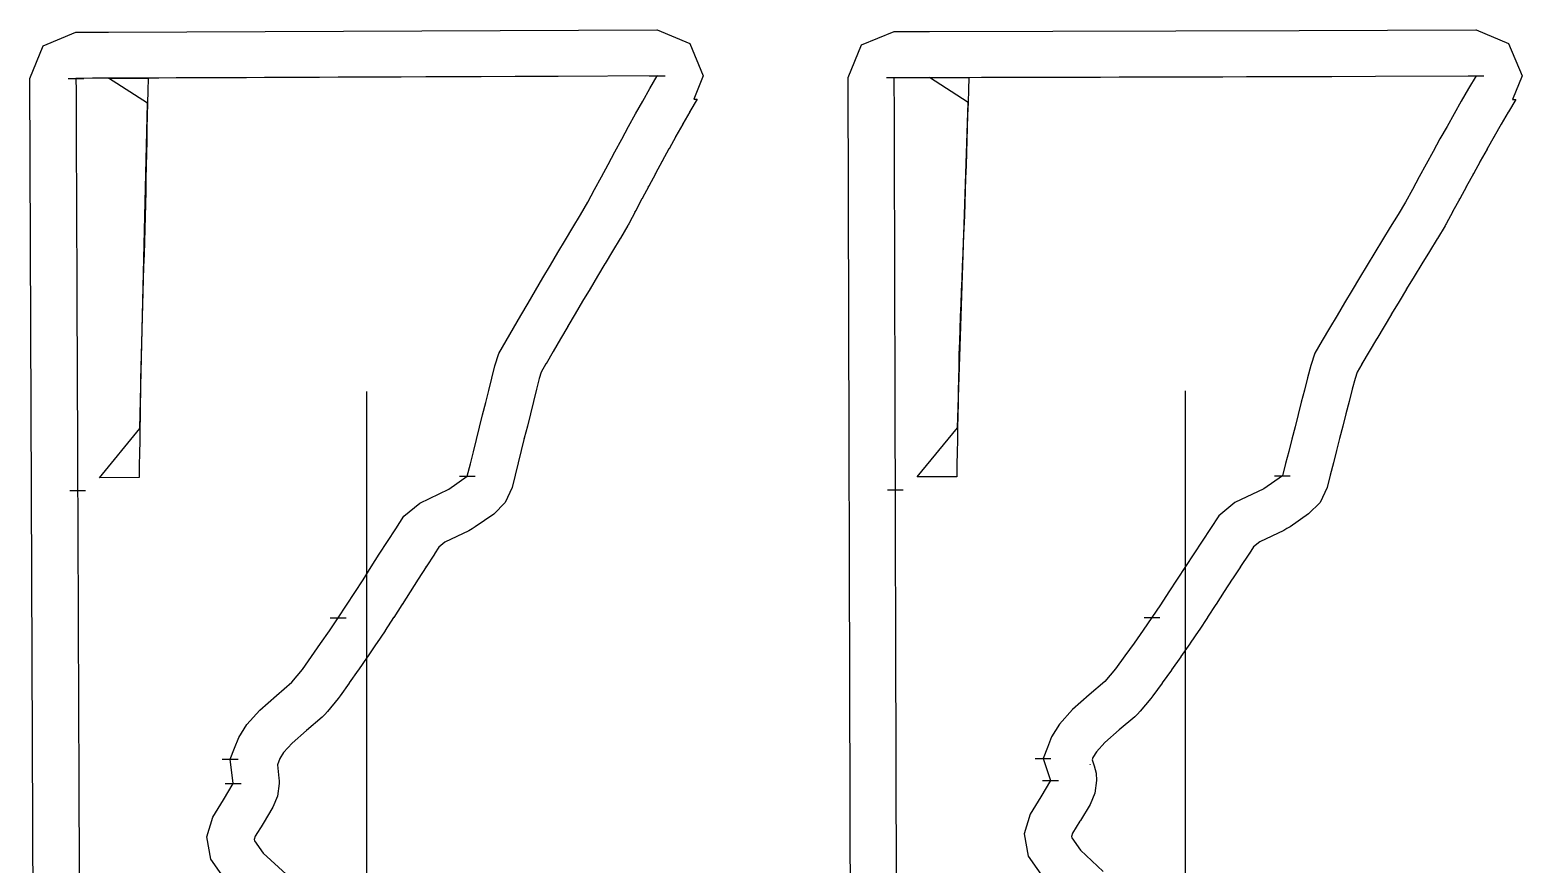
# Model space of a CAD drawing. Header units: millimetres. Extents: x -4 to 1831, y -123 to 4.
# Drawn here: x -3.5 to 109.8, y -59.8 to 3.5 of the extents above; entities that cross this region are included whole.
import ezdxf

# ---------------------------------------------------------------- set-up
doc = ezdxf.new("R2010")
doc.units = ezdxf.units.MM

msp = doc.modelspace()

# ---------------------------------------------------------------- linework, layer by layer
at = {"layer": 'A01_CUT'}
msp.add_lwpolyline([(-3.010054, -119.713647), (-3.49997, -0.195288), (-3.499971, -0.195209), (-3.499993, -0.188038), (-3.5, -0.180862), (-2.479582, 2.289304), (-0.014424, 3.319109), (-0.014347, 3.319108), (2.463811, 3.329266), (2.463812, 3.329267), (2.463889, 3.329267), (44.108202, 3.499971), (44.115373, 3.499993), (44.122549, 3.5), (46.597422, 2.474874), (47.622549, 0), (46.896542, -1.752736), (47.152678, -1.751662), (46.606678, -2.696165), (46.611055, -2.688403), (46.604668, -2.699641), (46.598199, -2.710833), (46.596612, -2.713819), (46.074489, -3.632615), (46.076817, -3.628385), (46.071582, -3.637731), (46.066289, -3.647044), (46.065533, -3.648529), (45.547432, -4.573381), (45.548694, -4.571035), (45.544385, -4.57882), (45.540037, -4.586582), (45.539654, -4.587367), (45.025017, -5.517091), (45.025741, -5.515718), (45.022134, -5.5223), (45.018499, -5.528867), (45.018289, -5.529316), (44.506759, -6.462856), (44.507191, -6.462019), (44.504134, -6.467646), (44.501058, -6.473261), (44.500937, -6.473532), (43.992235, -7.410024), (43.992517, -7.409467), (43.989852, -7.414411), (43.987171, -7.419347), (43.987094, -7.419528), (43.481094, -8.358217), (43.481287, -8.357827), (43.478925, -8.36224), (43.47655, -8.366646), (43.476498, -8.366773), (42.973115, -9.307036), (42.973265, -9.306729), (42.971086, -9.310826), (42.968896, -9.314917), (42.968856, -9.315018), (42.468088, -10.256387), (42.468207, -10.25614), (42.466184, -10.259965), (42.464152, -10.263786), (42.464121, -10.263867), (41.962119, -11.213211), (41.925342, -11.28206), (41.886903, -11.349264), (41.886492, -11.348859), (41.325502, -12.304586), (41.315493, -12.322447), (41.30523, -12.339686), (41.304847, -12.339313), (40.731981, -13.289961), (40.732048, -13.289839), (40.73043, -13.292534), (40.728808, -13.295227), (40.72879, -13.295267), (40.161492, -14.240511), (40.161564, -14.24038), (40.159907, -14.243153), (40.158244, -14.245923), (40.158226, -14.245966), (39.59334, -15.191142), (39.593415, -15.191004), (39.591731, -15.193834), (39.590041, -15.196661), (39.590022, -15.196706), (39.027545, -16.141885), (39.027623, -16.141742), (39.025915, -16.144624), (39.024202, -16.147502), (39.024182, -16.147549), (38.464209, -17.092633), (38.464295, -17.092474), (38.462526, -17.095474), (38.460751, -17.098469), (38.460729, -17.098521), (37.903387, -18.043446), (37.903479, -18.043276), (37.901669, -18.046359), (37.899853, -18.049438), (37.899829, -18.049493), (37.345108, -18.99438), (37.345204, -18.994203), (37.343368, -18.997344), (37.341526, -19.000482), (37.341501, -19.00054), (36.789451, -19.945372), (36.789553, -19.945181), (36.787673, -19.948416), (36.785785, -19.951646), (36.785759, -19.951708), (36.236437, -20.896501), (36.236541, -20.896306), (36.234646, -20.899582), (36.232743, -20.902854), (36.232716, -20.902918), (35.686106, -21.847745), (35.686213, -21.847542), (35.684295, -21.850875), (35.68237, -21.854203), (35.682342, -21.854269), (35.321604, -22.480983), (35.171936, -22.949777), (34.96627, -23.771757), (34.966223, -23.771944), (34.966223, -23.771944), (34.733488, -24.70233), (34.733467, -24.702412), (34.500709, -25.632984), (34.5007, -25.63302), (34.267922, -26.563715), (34.267931, -26.563748), (34.267918, -26.563732), (34.035115, -27.494502), (34.035194, -27.494809), (34.035074, -27.494666), (33.802213, -28.425483), (33.802271, -28.425704), (33.802184, -28.425599), (33.569278, -29.356459), (33.569393, -29.356943), (33.569211, -29.356725), (33.336216, -30.287632), (33.336346, -30.288196), (33.336137, -30.287946), (33.103038, -31.218904), (32.584993, -32.362057), (31.711635, -33.238804), (31.711351, -33.238633), (30.310006, -34.216945), (30.072718, -34.369391), (29.82297, -34.502415), (29.822002, -34.501985), (28.011267, -35.371802), (27.55024, -35.753539), (27.223877, -36.260003), (27.216843, -36.271527), (27.209647, -36.282628), (27.209354, -36.282352), (26.585671, -37.23421), (26.59029, -37.22703), (26.584221, -37.236424), (26.578092, -37.245778), (26.576358, -37.248592), (25.97506, -38.179207), (25.978644, -38.173544), (25.972992, -38.182408), (25.967286, -38.191238), (25.966018, -38.193345), (25.365773, -39.134687), (25.365804, -39.134633), (25.364584, -39.136552), (25.363361, -39.138469), (25.363354, -39.138487), (24.751747, -40.100403), (24.746684, -40.109041), (24.741473, -40.117245), (24.741162, -40.116948), (24.11872, -41.083877), (24.113815, -41.092139), (24.108769, -41.099988), (24.10847, -41.099705), (23.477897, -42.067767), (23.469502, -42.081211), (23.460932, -42.094241), (23.460654, -42.09398), (22.816676, -43.063505), (22.806724, -43.078964), (22.796585, -43.094027), (22.796331, -43.093791), (22.136431, -44.065162), (22.127308, -44.079028), (22.118021, -44.092542), (22.117788, -44.092327), (21.442936, -45.065864), (21.436945, -45.074941), (21.430834, -45.083721), (21.430616, -45.083521), (20.745193, -46.059429), (20.743703, -46.061992), (20.742125, -46.064292), (20.74191, -46.064095), (20.052414, -47.042408), (19.978353, -47.143844), (19.900689, -47.242257), (19.900609, -47.242189), (19.107114, -48.212211), (18.903514, -48.440025), (18.68095, -48.649212), (18.680899, -48.649176), (17.513975, -49.653279), (16.42343, -50.613513), (15.764165, -51.340861), (15.485367, -51.786356), (15.289094, -52.272612), (15.288855, -52.273245), (15.409088, -53.27799), (15.427663, -53.484146), (15.433882, -53.693851), (15.303958, -54.641946), (14.937833, -55.491071), (14.937442, -55.490689), (14.202539, -56.719138), (14.188808, -56.742739), (14.174751, -56.765706), (14.174397, -56.765365), (13.604247, -57.685807), (13.530006, -57.932413), (13.549038, -58.038415), (14.208495, -58.9722), (15.948061, -60.57015)], dxfattribs=at)
for points in [[(46.594778, -2.717269), (46.591992, -2.72251), (46.585586, -2.73357), (46.594778, -2.717269)], [(46.606678, -2.696165), (46.604668, -2.699641), (46.596612, -2.713819), (46.594778, -2.717269), (46.606678, -2.696165)], [(46.063082, -3.653339), (46.061279, -3.656877), (46.056077, -3.666065), (46.063082, -3.653339)], [(46.074489, -3.632615), (46.071582, -3.637731), (46.065533, -3.648529), (46.063082, -3.653339), (46.074489, -3.632615)], [(45.016068, -5.534081), (45.015172, -5.536002), (45.011661, -5.542447), (45.016068, -5.534081)], [(45.025017, -5.517091), (45.022134, -5.5223), (45.018289, -5.529316), (45.016068, -5.534081), (45.025017, -5.517091)], [(45.537217, -4.592366), (45.535985, -4.594891), (45.531747, -4.602531), (45.537217, -4.592366)], [(45.547432, -4.573381), (45.544385, -4.57882), (45.539654, -4.587367), (45.537217, -4.592366), (45.547432, -4.573381)], [(44.498977, -6.477936), (44.498298, -6.479463), (44.495355, -6.484955), (44.498977, -6.477936)], [(44.506759, -6.462856), (44.504134, -6.467646), (44.500937, -6.473532), (44.498977, -6.477936), (44.506759, -6.462856)], [(43.985359, -7.423603), (43.984814, -7.424885), (43.982274, -7.429697), (43.985359, -7.423603)], [(43.992235, -7.410024), (43.989852, -7.414411), (43.987094, -7.419528), (43.985359, -7.423603), (43.992235, -7.410024)], [(43.474956, -8.370559), (43.474505, -8.371668), (43.472276, -8.375948), (43.474956, -8.370559)], [(43.481094, -8.358217), (43.478925, -8.36224), (43.476498, -8.366773), (43.474956, -8.370559), (43.481094, -8.358217)], [(42.967439, -9.318622), (42.967041, -9.319635), (42.965001, -9.323597), (42.967439, -9.318622)], [(42.973115, -9.307036), (42.971086, -9.310826), (42.968856, -9.315018), (42.967439, -9.318622), (42.973115, -9.307036)], [(42.462813, -10.267311), (42.462459, -10.268244), (42.460581, -10.271934), (42.462813, -10.267311)], [(42.468088, -10.256387), (42.466184, -10.259965), (42.464121, -10.263867), (42.462813, -10.267311), (42.468088, -10.256387)], [(40.727724, -13.297719), (40.727445, -13.298363), (40.725936, -13.300978), (40.727724, -13.297719)], [(40.731981, -13.289961), (40.73043, -13.292534), (40.72879, -13.295267), (40.727724, -13.297719), (40.731981, -13.289961)], [(40.157133, -14.248479), (40.156844, -14.249143), (40.155297, -14.251834), (40.157133, -14.248479)], [(40.161492, -14.240511), (40.159907, -14.243153), (40.158226, -14.245966), (40.157133, -14.248479), (40.161492, -14.240511)], [(39.588911, -15.199266), (39.588617, -15.199944), (39.587044, -15.20269), (39.588911, -15.199266)], [(39.59334, -15.191142), (39.591731, -15.193834), (39.590022, -15.196706), (39.588911, -15.199266), (39.59334, -15.191142)], [(39.023056, -16.150152), (39.022757, -16.150843), (39.021162, -16.15364), (39.023056, -16.150152)], [(39.027545, -16.141885), (39.025915, -16.144624), (39.024182, -16.147549), (39.023056, -16.150152), (39.027545, -16.141885)], [(37.898634, -18.052248), (37.898311, -18.052992), (37.896615, -18.055986), (37.898634, -18.052248)], [(37.903387, -18.043446), (37.901669, -18.046359), (37.899829, -18.049493), (37.898634, -18.052248), (37.903387, -18.043446)], [(38.45956, -17.101212), (38.459247, -17.101934), (38.457591, -17.104846), (38.45956, -17.101212)], [(38.464209, -17.092633), (38.462526, -17.095474), (38.460729, -17.098521), (38.45956, -17.101212), (38.464209, -17.092633)], [(37.340289, -19.003343), (37.339961, -19.004102), (37.338241, -19.007153), (37.340289, -19.003343)], [(37.345108, -18.99438), (37.343368, -18.997344), (37.341501, -19.00054), (37.340289, -19.003343), (37.345108, -18.99438)], [(36.784517, -19.954582), (36.784178, -19.955366), (36.782414, -19.958506), (36.784517, -19.954582)], [(36.789451, -19.945372), (36.787673, -19.948416), (36.785759, -19.951708), (36.784517, -19.954582), (36.789451, -19.945372)], [(36.231466, -20.905829), (36.231124, -20.906624), (36.229347, -20.909804), (36.231466, -20.905829)], [(36.236437, -20.896501), (36.234646, -20.899582), (36.232716, -20.902918), (36.231466, -20.905829), (36.236437, -20.896501)], [(35.681077, -21.857226), (35.680731, -21.858036), (35.678932, -21.86127), (35.681077, -21.857226)], [(35.686106, -21.847745), (35.684295, -21.850875), (35.682342, -21.854269), (35.681077, -21.857226), (35.686106, -21.847745)], [(34.96627, -23.771757), (34.966223, -23.771944), (34.966598, -23.773432), (34.966833, -23.772917), (34.96627, -23.771757)], [(34.733488, -24.70233), (34.733467, -24.702412), (34.733855, -24.703846), (34.734104, -24.703279), (34.733488, -24.70233)], [(34.500709, -25.632984), (34.5007, -25.63302), (34.501094, -25.634431), (34.501348, -25.633841), (34.500709, -25.632984)], [(34.267931, -26.563748), (34.268318, -26.565117), (34.268574, -26.564518), (34.267931, -26.563748)], [(34.035194, -27.494809), (34.035493, -27.495978), (34.035731, -27.495452), (34.035194, -27.494809)], [(33.569393, -29.356943), (33.569643, -29.357986), (33.569868, -29.357511), (33.569393, -29.356943)], [(33.802271, -28.425704), (33.802597, -28.426935), (33.802841, -28.426385), (33.802271, -28.425704)], [(33.336346, -30.288196), (33.336575, -30.289183), (33.336794, -30.288732), (33.336346, -30.288196)], [(26.575001, -37.250796), (26.572143, -37.255437), (26.566051, -37.264709), (26.575001, -37.250796)], [(26.585671, -37.23421), (26.584221, -37.236424), (26.576358, -37.248592), (26.575001, -37.250796), (26.585671, -37.23421)], [(25.964159, -38.196431), (25.961774, -38.200394), (25.956116, -38.209142), (25.964159, -38.196431)], [(25.97506, -38.179207), (25.972992, -38.182408), (25.966018, -38.193345), (25.964159, -38.196431), (25.97506, -38.179207)], [(25.362557, -39.140297), (25.362359, -39.140747), (25.361233, -39.142607), (25.362557, -39.140297)], [(25.365773, -39.134687), (25.364584, -39.136552), (25.363354, -39.138487), (25.362557, -39.140297), (25.365773, -39.134687)]]:
    msp.add_lwpolyline(points, close=True, dxfattribs=at)
at = {"layer": 'A01_GRAIN'}
msp.add_lwpolyline([(22.061274, -23.93986), (22.061274, -95.75944)], dxfattribs=at)
at = {"layer": 'A01_NOTCH'}
for points in [[(43.522549, 0), (44.722549, 0)], [(-0.6, -0.180862), (0.6, -0.180862)], [(29.107848, -30.368794), (30.307848, -30.368794)], [(-0.471773, -31.462611), (0.728227, -31.462611)], [(19.301213, -41.126994), (20.501213, -41.126994)], [(11.11197, -51.839409), (12.31197, -51.839409)], [(11.333882, -53.693851), (12.533882, -53.693851)]]:
    msp.add_lwpolyline(points, dxfattribs=at)
at = {"layer": 'A01_STITCH'}
msp.add_lwpolyline([(11.56532, -61.296746), (10.24154, -59.422286), (9.936978, -57.725998), (10.385847, -56.235009), (11.198979, -54.9223), (11.933882, -53.693851), (11.71197, -51.839409), (12.028356, -51.000123), (12.355072, -50.190702), (12.962152, -49.220639), (13.962541, -48.116939), (15.215999, -47.01326), (16.398046, -45.996144), (17.191542, -45.026122), (17.881038, -44.047809), (18.56646, -43.071901), (19.241313, -42.098364), (19.901213, -41.126994), (20.545192, -40.157469), (21.175765, -39.189407), (21.798207, -38.222478), (22.412264, -37.256709), (23.027546, -36.291783), (23.650551, -35.327575), (24.281814, -34.364149), (24.901283, -33.402831), (26.109313, -32.402562), (28.306503, -31.347106), (29.707848, -30.368794), (29.940948, -29.437836), (30.173943, -28.506929), (30.406849, -27.576068), (30.639711, -26.645251), (30.872513, -25.714481), (31.1053, -24.78375), (31.338088, -23.85306), (31.570891, -22.922405), (31.803738, -21.991789), (32.10134, -21.059633), (32.652829, -20.101524), (33.207, -19.143628), (33.76381, -18.185955), (34.323228, -17.228512), (34.885181, -16.271306), (35.449623, -15.314342), (36.016495, -14.357614), (36.585708, -13.401116), (37.157231, -12.444835), (37.731035, -11.48875), (38.307074, -10.532836), (38.868065, -9.57711), (39.374153, -8.620039), (39.883266, -7.662982), (40.395658, -6.705892), (40.911625, -5.748713), (41.431645, -4.791385), (41.956328, -3.833842), (42.486524, -2.87601), (43.023304, -1.917813), (43.56807, -0.959171), (44.122549, 0), (36.600729, -0.030833), (33.34308, -0.044186), (30.763278, -0.054761), (28.555124, -0.063812), (26.551679, -0.072025), (24.69057, -0.079653), (22.968517, -0.086712), (21.384447, -0.093206), (19.91072, -0.099246), (18.498623, -0.105035), (17.104199, -0.110751), (15.708002, -0.116474), (14.314069, -0.122188), (12.935828, -0.127837), (11.582009, -0.133387), (10.250229, -0.138846), (8.930474, -0.144256), (7.614236, -0.149651), (6.301857, -0.15503), (5.002472, -0.160357), (3.726988, -0.165585), (2.478236, -0.170704), (1.244237, -0.175762), (0, -0.180862), (0.003922, -1.137744), (0.007843, -2.094137), (0.011761, -3.050118), (0.015679, -4.00576), (0.019595, -4.961137), (0.02351, -5.916317), (0.027425, -6.871365), (0.031339, -7.826338), (0.035254, -8.781292), (0.039168, -9.736273), (0.043077, -10.689684), (0.046985, -11.643221), (0.050895, -12.596937), (0.054805, -13.55086), (0.058716, -14.505008), (0.062628, -15.459397), (0.066541, -16.41403), (0.070455, -17.368917), (0.074371, -18.324051), (0.078287, -19.279425), (0.082204, -20.235034), (0.086122, -21.190867), (0.089938, -22.121787), (0.093749, -23.051432), (0.097559, -23.981117), (0.10137, -24.910838), (0.105182, -25.840599), (0.108993, -26.770399), (0.112804, -27.700246), (0.116616, -28.630136), (0.120428, -29.560073), (0.12424, -30.490059), (0.128227, -31.462611), (0.132516, -32.509044), (0.136596, -33.504343), (0.140526, -34.463106), (0.144465, -35.423928), (0.148406, -36.385567), (0.152351, -37.347954), (0.1563, -38.31119), (0.160253, -39.275552), (0.16421, -40.241012), (0.168173, -41.207881), (0.172144, -42.17653), (0.176123, -43.147284), (0.180112, -44.120367), (0.184111, -45.095837), (0.188073, -46.06259), (0.192223, -47.074844), (0.196726, -48.173367), (0.201233, -49.272948), (0.205199, -50.240505), (0.208511, -51.048574), (0.211946, -51.886548), (0.219551, -53.741869), (0.224575, -54.967285), (0.229942, -56.276639), (0.236046, -57.765763), (0.243004, -59.463271), (0.25071, -61.343126)], dxfattribs=at)
for points in [[(2.478236, -0.170704), (5.478217, -0.158407), (5.455079, -1.1154), (5.432863, -2.071899)], [(5.432863, -2.071899), (5.41142, -3.027984), (5.390631, -3.983728), (5.370393, -4.939203), (5.350601, -5.89448), (5.331151, -6.849625), (5.311984, -7.804693), (5.29301, -8.75974), (5.274171, -9.714814), (5.248843, -10.668345), (5.221474, -11.62201), (5.194002, -12.575855), (5.166397, -13.529907), (5.138658, -14.484185), (5.110801, -15.438704), (5.082826, -16.393468), (5.054748, -17.348486), (5.026581, -18.303751), (4.998296, -19.259258), (4.969878, -20.214999), (4.941297, -21.170965), (4.92361, -22.101973), (4.908884, -23.031695), (4.894307, -23.961455), (4.879864, -24.89125), (4.865541, -25.821086), (4.851352, -26.75096)], [(4.851352, -26.75096), (4.837282, -27.68088), (4.823332, -28.610843), (4.809501, -29.540852), (4.795775, -30.47091), (1.795794, -30.483208)]]:
    msp.add_lwpolyline(points, close=True, dxfattribs=at)
at = {"layer": 'A02_CUT'}
msp.add_lwpolyline([(58.947335, -119.439678), (58.622562, -0.129793), (58.622562, -0.129741), (58.622552, -0.124978), (58.622549, -0.120214), (59.644548, 2.351535), (62.11297, 3.379773), (62.113021, 3.379773), (64.782592, 3.38704), (64.782593, 3.38704), (64.782644, 3.38704), (92.849089, 3.46344), (92.849089, 3.46344), (106.275251, 3.499987), (106.280014, 3.499997), (106.284778, 3.5), (108.759652, 2.474874), (109.784778, 0), (109.047229, -1.780601), (109.29841, -1.779895), (108.742514, -2.72111), (108.748322, -2.711061), (108.74138, -2.723031), (108.734343, -2.734946), (108.732078, -2.739068), (108.202455, -3.652214), (108.205473, -3.646862), (108.199815, -3.656767), (108.194091, -3.666634), (108.193071, -3.66857), (107.666981, -4.589402), (107.66859, -4.586484), (107.663952, -4.594704), (107.65927, -4.602899), (107.65877, -4.603889), (107.135795, -5.530839), (107.136683, -5.529193), (107.132846, -5.536067), (107.128977, -5.542924), (107.128716, -5.543465), (106.608486, -6.475322), (106.608999, -6.474351), (106.605779, -6.48017), (106.602537, -6.485978), (106.602392, -6.486293), (106.084661, -7.42201), (106.084976, -7.421403), (106.082223, -7.426416), (106.079455, -7.43142), (106.079368, -7.431616), (105.564006, -8.370282), (105.564213, -8.369874), (105.561806, -8.374289), (105.559385, -8.378698), (105.559329, -8.37883), (105.046296, -9.319654), (105.046444, -9.319357), (105.04428, -9.323351), (105.042105, -9.327339), (105.042066, -9.327436), (104.531386, -10.269754), (104.531502, -10.269518), (104.529502, -10.273231), (104.527492, -10.276939), (104.527462, -10.277016), (104.015494, -11.227169), (103.976754, -11.298188), (103.936254, -11.36752), (103.935866, -11.367141), (103.362433, -12.323254), (103.35204, -12.341322), (103.341397, -12.358805), (103.341037, -12.358457), (102.755812, -13.308694), (102.755922, -13.308502), (102.754046, -13.311562), (102.752163, -13.314619), (102.752134, -13.31468), (102.173447, -14.258633), (102.173562, -14.258431), (102.171655, -14.261557), (102.169741, -14.264679), (102.169711, -14.264743), (101.593928, -15.208383), (101.594051, -15.208166), (101.592096, -15.211386), (101.590134, -15.214602), (101.590101, -15.214671), (101.017361, -16.157885), (101.017494, -16.157649), (101.01548, -16.160983), (101.013458, -16.164312), (101.013423, -16.164388), (100.443849, -17.107112), (100.443994, -17.106853), (100.441917, -17.110309), (100.439832, -17.113759), (100.439793, -17.113842), (99.873478, -18.056069), (99.873635, -18.055789), (99.871502, -18.059357), (99.86936, -18.06292), (99.869318, -18.06301), (99.30631, -19.004794), (99.306475, -19.004497), (99.304299, -19.008158), (99.302113, -19.011814), (99.302069, -19.011909), (98.742369, -19.953355), (98.742538, -19.95305), (98.740339, -19.95677), (98.738131, -19.960484), (98.738085, -19.960582), (98.181627, -20.901858), (98.181794, -20.901555), (98.179601, -20.905285), (98.1774, -20.909009), (98.177355, -20.909106), (97.624003, -21.850433), (97.624158, -21.850148), (97.622008, -21.853827), (97.619848, -21.8575), (97.619807, -21.857592), (97.254385, -22.482703), (97.100994, -22.952241), (96.889318, -23.774343), (96.889282, -23.77448), (96.649826, -24.704628), (96.64981, -24.704691), (96.410328, -25.63501), (96.410995, -25.635809), (96.410734, -25.6364), (96.410327, -25.635012), (96.170819, -26.565435), (96.170857, -26.565569), (96.170801, -26.565503), (95.931262, -27.495969), (95.931332, -27.496231), (95.931227, -27.496106), (95.691637, -28.426614), (95.691735, -28.426999), (95.691584, -28.426819), (95.451922, -29.357373), (95.452044, -29.357876), (95.451851, -29.357646), (95.212097, -30.288246), (95.21224, -30.288856), (95.21201, -30.288583), (94.972145, -31.219234), (94.44998, -32.35339), (93.577091, -33.222397), (93.576796, -33.222221), (92.168203, -34.198598), (91.931798, -34.349451), (91.683112, -34.48106), (91.682133, -34.480628), (89.862969, -35.349052), (89.390257, -35.737766), (89.052944, -36.252338), (89.046175, -36.26323), (89.039255, -36.273731), (89.03898, -36.273473), (88.405026, -37.225471), (88.41119, -37.216066), (88.404619, -37.226082), (88.397979, -37.236052), (88.395458, -37.240044), (87.786709, -38.167896), (87.791296, -38.160776), (87.785247, -38.170125), (87.779138, -38.179436), (87.777419, -38.182223), (87.170263, -39.120612), (87.170313, -39.120528), (87.168911, -39.122702), (87.167507, -39.124873), (87.167494, -39.1249), (86.547997, -40.085471), (86.542747, -40.094245), (86.537353, -40.102609), (86.537057, -40.102329), (85.906116, -41.068419), (85.900696, -41.077315), (85.895136, -41.085821), (85.894854, -41.085555), (85.255065, -42.052769), (85.245784, -42.0673), (85.236323, -42.081434), (85.236063, -42.081192), (84.581626, -43.049854), (84.570462, -43.066789), (84.5591, -43.083342), (84.558866, -43.083126), (83.886785, -44.053617), (83.876298, -44.069127), (83.865637, -44.084302), (83.865427, -44.08411), (83.176436, -45.056748), (83.169068, -45.067516), (83.161577, -45.078009), (83.161383, -45.077833), (82.45982, -46.052837), (82.45714, -46.056938), (82.454379, -46.060808), (82.45419, -46.060638), (81.74681, -47.038049), (81.672949, -47.136624), (81.595658, -47.232284), (81.595594, -47.23223), (80.784715, -48.201202), (80.586369, -48.418896), (80.370522, -48.619177), (80.370464, -48.619137), (79.198423, -49.617732), (78.116163, -50.568032), (77.471842, -51.282345), (77.202285, -51.719755), (77.139259, -51.878507), (77.298834, -52.351843), (77.435231, -52.895606), (77.482237, -53.469959), (77.351648, -54.420421), (76.983711, -55.271303), (76.983324, -55.270924), (76.246734, -56.498361), (76.232962, -56.521949), (76.218865, -56.544907), (76.218515, -56.544569), (75.647095, -57.464221), (75.572519, -57.710709), (75.591407, -57.816742), (76.249577, -58.751436), (77.986951, -60.35178)], dxfattribs=at)
for points in [[(108.730989, -2.741051), (108.72755, -2.747311), (108.72056, -2.759095), (108.730989, -2.741051)], [(108.742514, -2.72111), (108.74138, -2.723031), (108.732078, -2.739068), (108.730989, -2.741051), (108.742514, -2.72111)], [(108.190778, -3.672919), (108.188635, -3.676987), (108.182989, -3.686733), (108.190778, -3.672919)], [(108.202455, -3.652214), (108.199815, -3.656767), (108.193071, -3.66857), (108.190778, -3.672919), (108.202455, -3.652214)], [(107.126409, -5.548238), (107.125404, -5.550319), (107.12165, -5.55706), (107.126409, -5.548238)], [(107.135795, -5.530839), (107.132846, -5.536067), (107.128716, -5.543465), (107.126409, -5.548238), (107.135795, -5.530839)], [(107.656297, -4.608784), (107.65487, -4.611608), (107.650288, -4.619686), (107.656297, -4.608784)], [(107.666981, -4.589402), (107.663952, -4.594704), (107.65877, -4.603889), (107.656297, -4.608784), (107.666981, -4.589402)], [(106.600345, -6.490726), (106.5996, -6.492341), (106.596484, -6.498033), (106.600345, -6.490726)], [(106.608486, -6.475322), (106.605779, -6.48017), (106.602392, -6.486293), (106.600345, -6.490726), (106.608486, -6.475322)], [(106.077577, -7.435682), (106.076999, -7.436996), (106.074364, -7.441884), (106.077577, -7.435682)], [(106.084661, -7.42201), (106.082223, -7.426416), (106.079368, -7.431616), (106.077577, -7.435682), (106.084661, -7.42201)], [(105.557753, -8.382577), (105.557283, -8.383692), (105.555003, -8.387983), (105.557753, -8.382577)], [(105.564006, -8.370282), (105.561806, -8.374289), (105.559329, -8.37883), (105.557753, -8.382577), (105.564006, -8.370282)], [(105.040653, -9.330938), (105.040254, -9.331924), (105.038225, -9.335793), (105.040653, -9.330938)], [(105.046296, -9.319654), (105.04428, -9.323351), (105.042066, -9.327436), (105.040653, -9.330938), (105.046296, -9.319654)], [(104.526164, -10.280349), (104.525811, -10.281254), (104.52395, -10.28484), (104.526164, -10.280349)], [(104.531386, -10.269754), (104.529502, -10.273231), (104.527462, -10.277016), (104.526164, -10.280349), (104.531386, -10.269754)], [(102.750876, -13.31734), (102.750524, -13.318085), (102.748747, -13.32107), (102.750876, -13.31734)], [(102.755812, -13.308694), (102.754046, -13.311562), (102.752134, -13.31468), (102.750876, -13.31734), (102.755812, -13.308694)], [(102.168433, -14.267455), (102.168074, -14.268217), (102.166267, -14.271266), (102.168433, -14.267455)], [(102.173447, -14.258633), (102.171655, -14.261557), (102.169711, -14.264743), (102.168433, -14.267455), (102.173447, -14.258633)], [(101.588792, -15.217453), (101.588421, -15.218241), (101.586567, -15.221382), (101.588792, -15.217453)], [(101.593928, -15.208383), (101.592096, -15.211386), (101.590101, -15.214671), (101.588792, -15.217453), (101.593928, -15.208383)], [(101.012075, -16.167253), (101.01169, -16.168072), (101.009777, -16.171325), (101.012075, -16.167253)], [(101.017361, -16.157885), (101.01548, -16.160983), (101.013423, -16.164388), (101.012075, -16.167253), (101.017361, -16.157885)], [(99.867894, -18.066044), (99.867478, -18.066929), (99.865448, -18.070412), (99.867894, -18.066044)], [(99.873478, -18.056069), (99.871502, -18.059357), (99.869318, -18.06301), (99.867894, -18.066044), (99.873478, -18.056069)], [(100.438405, -17.116794), (100.438004, -17.117648), (100.43603, -17.12102), (100.438405, -17.116794)], [(100.443849, -17.107112), (100.441917, -17.110309), (100.439793, -17.113842), (100.438405, -17.116794), (100.443849, -17.107112)], [(99.300618, -19.015012), (99.300191, -19.015924), (99.298119, -19.019497), (99.300618, -19.015012)], [(99.30631, -19.004794), (99.304299, -19.008158), (99.302069, -19.011909), (99.300618, -19.015012), (99.30631, -19.004794)], [(98.736621, -19.963733), (98.73619, -19.964661), (98.734096, -19.96829), (98.736621, -19.963733)], [(98.742369, -19.953355), (98.740339, -19.95677), (98.738085, -19.960582), (98.736621, -19.963733), (98.742369, -19.953355)], [(98.175897, -20.912275), (98.175469, -20.913204), (98.173384, -20.916842), (98.175897, -20.912275)], [(98.181627, -20.901858), (98.179601, -20.905285), (98.177355, -20.909106), (98.175897, -20.912275), (98.181627, -20.901858)], [(97.618378, -21.860741), (97.617964, -21.861653), (97.615924, -21.865238), (97.618378, -21.860741)], [(97.624003, -21.850433), (97.622008, -21.853827), (97.619807, -21.857592), (97.618378, -21.860741), (97.624003, -21.850433)], [(96.889318, -23.774343), (96.889282, -23.77448), (96.889672, -23.775936), (96.889915, -23.775412), (96.889318, -23.774343)], [(96.649826, -24.704628), (96.64981, -24.704691), (96.650208, -24.706111), (96.650461, -24.705551), (96.649826, -24.704628)], [(96.170857, -26.565569), (96.171217, -26.566857), (96.171469, -26.566299), (96.170857, -26.565569)], [(95.931332, -27.496231), (95.931651, -27.497425), (95.931895, -27.496902), (95.931332, -27.496231)], [(95.452044, -29.357876), (95.452293, -29.358897), (95.452519, -29.358442), (95.452044, -29.357876)], [(95.691735, -28.426999), (95.692017, -28.428105), (95.692252, -28.427615), (95.691735, -28.426999)], [(95.21224, -30.288856), (95.212461, -30.289802), (95.212679, -30.289379), (95.21224, -30.288856)], [(88.395054, -37.240684), (88.391506, -37.246302), (88.384891, -37.256189), (88.395054, -37.240684)], [(88.405026, -37.225471), (88.404619, -37.226082), (88.395458, -37.240044), (88.395054, -37.240684), (88.405026, -37.225471)], [(87.776052, -38.184441), (87.773209, -38.18905), (87.767137, -38.198278), (87.776052, -38.184441)], [(87.786709, -38.167896), (87.785247, -38.170125), (87.777419, -38.182223), (87.776052, -38.184441), (87.786709, -38.167896)], [(87.166556, -39.126869), (87.166311, -39.127382), (87.164997, -39.129499), (87.166556, -39.126869)], [(87.170263, -39.120612), (87.168911, -39.122702), (87.167494, -39.1249), (87.166556, -39.126869), (87.170263, -39.120612)], [(77.001995, -52.224252), (76.999692, -52.230054), (76.992869, -52.24769), (76.990837, -52.253617), (77.001995, -52.224252)]]:
    msp.add_lwpolyline(points, close=True, dxfattribs=at)
at = {"layer": 'A02_GRAIN'}
msp.add_lwpolyline([(84.203663, -23.88603), (84.203663, -95.544121)], dxfattribs=at)
at = {"layer": 'A02_NOTCH'}
for points in [[(105.684778, 0), (106.884778, 0)], [(61.522549, -0.120214), (62.722549, -0.120214)], [(90.982908, -30.345693), (92.182908, -30.345693)], [(61.60769, -31.398198), (62.80769, -31.398198)], [(81.081476, -41.090483), (82.281476, -41.090483)], [(72.816476, -51.791778), (74.016476, -51.791778)], [(73.382237, -53.469959), (74.582237, -53.469959)]]:
    msp.add_lwpolyline(points, dxfattribs=at)
at = {"layer": 'A02_STITCH'}
msp.add_lwpolyline([(62.28855, -61.103143), (62.283433, -59.223279), (62.278812, -57.525764), (62.274759, -56.036633), (62.271195, -54.727269), (62.267859, -53.501847), (62.263286, -51.822138), (62.261005, -50.984156), (62.258806, -50.176087), (62.256172, -49.208525), (62.253179, -48.108939), (62.250188, -47.010411), (62.247433, -45.998153), (62.244801, -45.031395), (62.242146, -44.055916), (62.239497, -43.082829), (62.236855, -42.112074), (62.234218, -41.143421), (62.231586, -40.176547), (62.228958, -39.211082), (62.226333, -38.246716), (62.223711, -37.283475), (62.221091, -36.321084), (62.218473, -35.359441), (62.215858, -34.398614), (62.213248, -33.439847), (62.210539, -32.444576), (62.20769, -31.398198), (62.205043, -30.425662), (62.202512, -29.495671), (62.19998, -28.56573), (62.197449, -27.635836), (62.194918, -26.705987), (62.192387, -25.77618), (62.189856, -24.846414), (62.187325, -23.91669), (62.184794, -22.987), (62.182264, -22.05735), (62.17973, -21.126495), (62.177132, -20.172075), (62.174534, -19.217667), (62.171936, -18.263253), (62.169338, -17.30882), (62.16674, -16.354358), (62.164141, -15.399862), (62.161543, -14.445332), (62.158945, -13.490773), (62.156346, -12.536198), (62.153748, -11.581624), (62.151149, -10.627072), (62.148551, -9.672527), (62.145948, -8.716288), (62.143345, -7.760126), (62.140743, -6.804089), (62.138141, -5.848232), (62.13554, -4.892611), (62.132939, -3.937288), (62.13034, -2.982323), (62.127741, -2.02778), (62.125144, -1.073723), (62.122549, -0.120214), (63.467202, -0.116554), (64.792171, -0.112947), (66.110155, -0.109359), (67.427749, -0.105773), (68.740406, -0.102199), (70.036187, -0.098672), (71.305542, -0.095217), (72.55157, -0.091825), (73.79417, -0.088443), (75.063213, -0.084988), (76.383829, -0.081393), (77.764748, -0.077634), (79.198009, -0.073733), (80.669367, -0.069728), (82.173069, -0.065634), (83.721687, -0.061419), (85.341607, -0.057009), (87.05475, -0.052346), (88.86501, -0.047418), (90.776139, -0.042216), (92.858617, -0.036547), (95.339001, -0.029795), (98.658582, -0.020759), (106.284778, 0), (105.720711, -0.955051), (105.16648, -1.910624), (104.620277, -2.866661), (104.080664, -3.823102), (103.546518, -4.779886), (103.016974, -5.736955), (102.491383, -6.694251), (101.969275, -7.651715), (101.450323, -8.609297), (100.934315, -9.566948), (100.360882, -10.523062), (99.772008, -11.479223), (99.185827, -12.4354), (98.602399, -13.391571), (98.021807, -14.347716), (97.444145, -15.303826), (96.869511, -16.259894), (96.29799, -17.215919), (95.729645, -18.171906), (95.164506, -19.127865), (94.602561, -20.08381), (94.043742, -21.039758), (93.739373, -21.971449), (93.499835, -22.901758), (93.260327, -23.832106), (93.020828, -24.76249), (92.781319, -25.692914), (92.54178, -26.62338), (92.30219, -27.553888), (92.062528, -28.484442), (91.822774, -29.415042), (91.582908, -30.345693), (90.174315, -31.32207), (87.969788, -32.374457), (86.755422, -33.373041), (86.1258, -34.333529), (85.4848, -35.296108), (84.852747, -36.259478), (84.228958, -37.223575), (83.606643, -38.188517), (82.975703, -39.154608), (82.335914, -40.121822), (81.681476, -41.090483), (81.009395, -42.060974), (80.320404, -43.033611), (79.618842, -44.008615), (78.911461, -44.986027), (78.100582, -45.954999), (76.908688, -46.970509), (75.653715, -48.072461), (74.659424, -49.174762), (74.062151, -50.143958), (73.740991, -50.952906), (73.416476, -51.791778), (73.982237, -53.469959), (73.245647, -54.697395), (72.430697, -56.008987), (71.979777, -57.499357), (72.28201, -59.196062), (73.603206, -61.072343)], dxfattribs=at)
for points in [[(64.792171, -0.112947), (67.792159, -0.104781), (67.757636, -1.058391), (67.724172, -2.012546)], [(67.724172, -2.012546), (67.691585, -2.967185), (67.659715, -3.922243), (67.628426, -4.877659), (67.597593, -5.83337), (67.567092, -6.789318), (67.536823, -7.745444), (67.506699, -8.701695), (67.476646, -9.658023), (67.439805, -10.612676), (67.400904, -11.567341), (67.362029, -12.522028), (67.323247, -13.476716), (67.284644, -14.431386), (67.246354, -15.386028), (67.208514, -16.340634), (67.1713, -17.295205), (67.134891, -18.249743), (67.099461, -19.204261), (67.065179, -20.15877), (67.032186, -21.113286), (67.01153, -22.044204), (66.99397, -22.973909), (66.976548, -23.903653), (66.95926, -24.833432), (66.942099, -25.763251), (66.925062, -26.693111)], [(66.925062, -26.693111), (66.908147, -27.623013), (66.891348, -28.55296), (66.874664, -29.482953), (66.858092, -30.412996), (63.858105, -30.421163)]]:
    msp.add_lwpolyline(points, close=True, dxfattribs=at)

doc.saveas('drawing.dxf')
